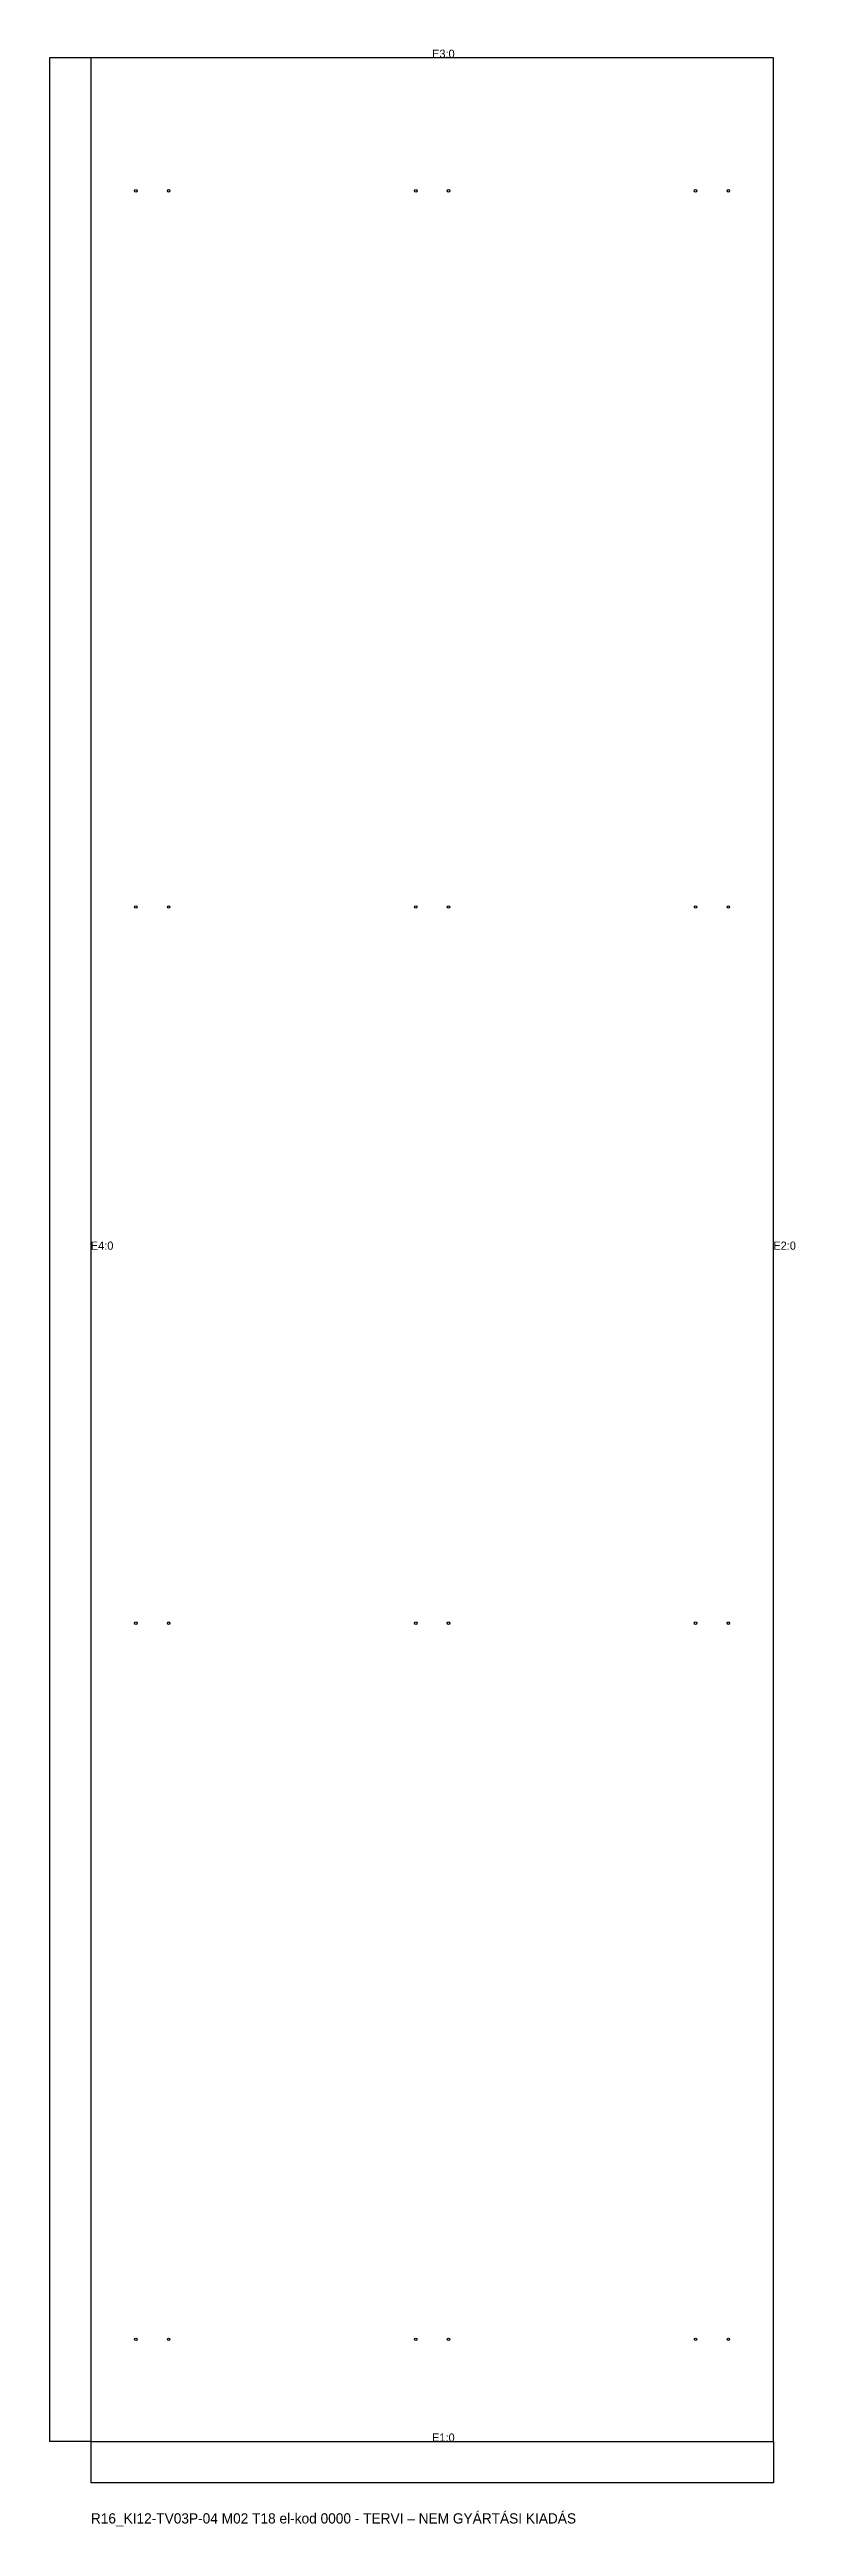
# Model space of a CAD drawing. Header units: millimetres. Extents: x -40 to 689, y -83 to 2338.
import ezdxf

# ---------------------------------------------------------------- set-up
doc = ezdxf.new("R2010")
doc.units = ezdxf.units.MM
for name, color, linetype in [('FURAT_B', 4, 'Continuous'), ('KONTUR', 7, 'Continuous'), ('MERET', 8, 'Continuous'), ('SZOVEG', 7, 'Continuous')]:
    doc.layers.add(name, color=color, linetype=linetype)
doc.styles.add('OpenSansCondensed-Light', font='OpenSansCondensed-Light.ttf')
doc.dimstyles.new('EZDXF', dxfattribs={"dimtxt": 0.25, "dimasz": 0.175, "dimexe": 0.375, "dimexo": 0.125, "dimgap": 0.1, "dimtad": 1, "dimlfac": 100, "dimzin": 12, "dimdsep": 46, "dimtxsty": 'OpenSansCondensed-Light', "dimblk": 'ARCHTICK', "dimcen": 2.5, "dimazin": 3, "dimtfac": 0.5, "dimtmove": 2, "dimatfit": 3})

# ---------------------------------------------------------------- blocks, each defined once
blk = doc.blocks.new('_ARCHTICK')
at = {"color": 0, "linetype": 'BYBLOCK', "const_width": 0.15}
blk.add_lwpolyline([(-0.5, -0.5), (0.5, 0.5)], dxfattribs=at)

msp = doc.modelspace()

# ---------------------------------------------------------------- linework, layer by layer
at = {"layer": 'FURAT_B'}
for centre in [(44, 2200), (76, 2200), (317.5, 2200), (349.5, 2200), (591, 2200), (623, 2200), (44, 1500), (76, 1500), (317.5, 1500), (349.5, 1500), (591, 1500), (623, 1500), (44, 800), (76, 800), (317.5, 800), (349.5, 800), (591, 800), (623, 800), (44, 100), (76, 100), (317.5, 100), (349.5, 100), (591, 100), (623, 100)]:
    msp.add_circle(centre, 1.25, dxfattribs=at)
at = {"layer": 'KONTUR'}
msp.add_lwpolyline([(0, 0), (667, 0), (667, 2330), (0, 2330)], close=True, dxfattribs=at)

# ---------------------------------------------------------------- texts
at = {"layer": 'SZOVEG'}
for s, height, p in [('E3:0', 8, (333.5, 2330)), ('E4:0', 8, (0, 1165)), ('E2:0', 8, (667, 1165)), ('E1:0', 8, (333.5, 0)), ('R16_KI12-TV03P-04 M02 T18 el-kod 0000 - TERVI – NEM GYÁRTÁSI KIADÁS', 10, (0, -80))]:
    msp.add_text(s, height=height, dxfattribs=at).set_placement(p)

# ---------------------------------------------------------------- dimensions: what is measured, and where the dimension line sits
at = {"layer": 'MERET'}
msp.add_linear_dim(base=(-40, 0), p1=(0, 0), p2=(0, 2330), angle=90, dimstyle='EZDXF', dxfattribs=at).render()
msp.add_linear_dim(base=(0, -40), p1=(0, 0), p2=(667, 0), dimstyle='EZDXF', dxfattribs=at).render()

doc.saveas('drawing.dxf')
